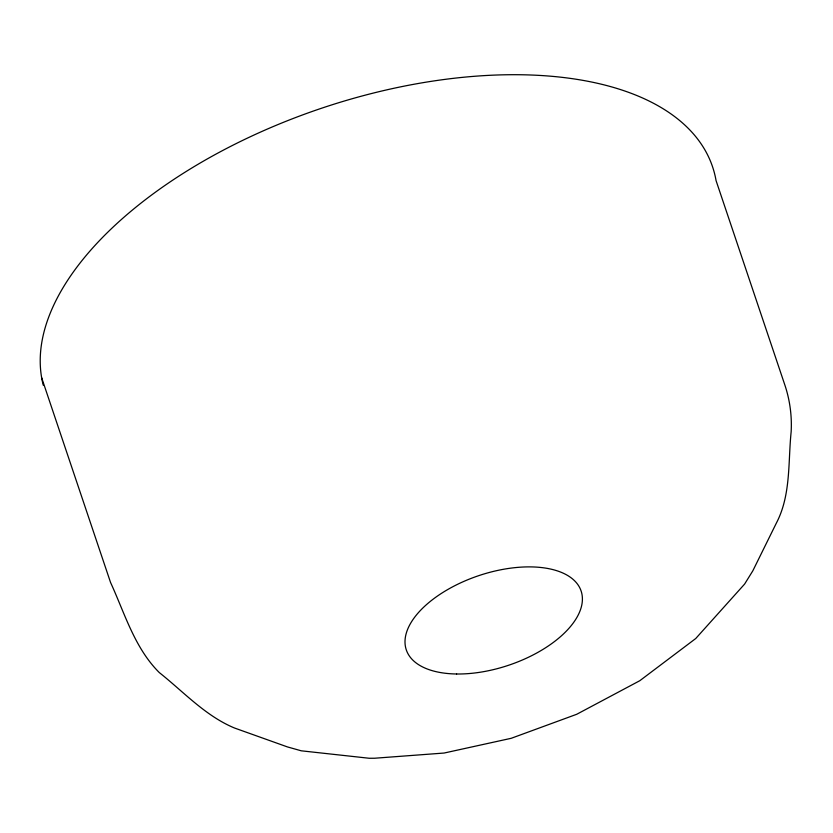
<?xml version="1.0" encoding="UTF-8"?>
<svg xmlns="http://www.w3.org/2000/svg" width="833" height="833" viewBox="0 0 833 833"><rect width="100%" height="100%" fill="white"/><g stroke="black" fill="none" stroke-linecap="round" stroke-linejoin="round"><path stroke-width="1.25" d="M41.65 377.745L110.56 582.496C124.721 613.307 134.613 648.032 159.301 672.575C183.572 691.827 205.449 715.953 234.552 728.032L287.437 746.92L301.296 750.814L369.196 758.259L374.569 758.238L444.093 753.042L511.223 738.298L576.728 714.277L639.796 680.717L695.732 638.526L744.587 584.1L752.813 570.844L776.387 523.051C791.069 495 788.008 462.211 791.152 431.775C792.016 416.094 789.923 400.288 784.978 385.377L716.068 180.626A352.12 180.303 -18.6 0 0 340.614 102.136A352.12 180.303 -18.6 0 0 43.264 385.21M456.609 673.991A92.224 47.221 -18.6 0 0 582.028 594.627A92.224 47.221 -18.6 0 0 442.479 592.711A92.224 47.221 -18.6 0 0 456.609 673.991"/></g></svg>
